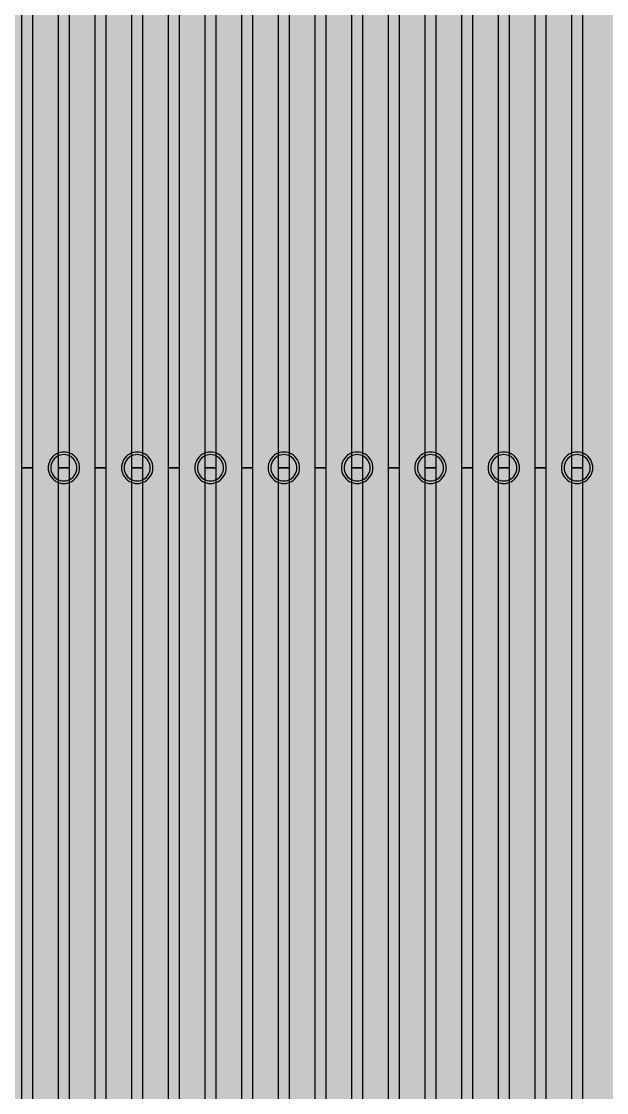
# Model space of a CAD drawing. Header units: metres. Extents: x -7231 to 10969, y -37556 to 1873.
# Drawn here: x 1283.4 to 1395.1, y -16751.3 to -16546.6 of the extents above; entities that cross this region are included whole.
import ezdxf

# ---------------------------------------------------------------- set-up
doc = ezdxf.new("R2010")
doc.units = ezdxf.units.M
for name, color, linetype in [('Metal1', 4, 'CONTINUOUS'), ('Metal2', 3, 'CONTINUOUS'), ('Polyimide', 7, 'CONTINUOUS')]:
    doc.layers.add(name, color=color, linetype=linetype)

msp = doc.modelspace()

# ---------------------------------------------------------------- hatches: boundary and pattern name
at = {"layer": 'Polyimide'}
msp.add_hatch(color=7, dxfattribs=at).paths.add_polyline_path([(4065.69, -468), (4066.67, -501.99), (4068.51, -535.99), (4071.41, -569.99), (4075.54, -603.99), (4081.04, -637.99), (4088.01, -671.99), (4096.52, -705.98), (4106.62, -739.98), (4118.33, -773.98), (4131.63, -807.98), (4146.49, -841.98), (4162.87, -875.98), (4180.68, -909.97), (4199.83, -943.97), (4220.22, -977.97), (4241.73, -1011.97), (4264.21, -1045.97), (4287.52, -1079.96), (4311.51, -1113.96), (4336.01, -1147.96), (4360.86, -1181.96), (4385.88, -1215.96), (4410.89, -1249.96), (4435.74, -1283.95), (4460.24, -1317.95), (4484.23, -1351.95), (4507.54, -1385.95), (4530.02, -1419.95), (4551.53, -1453.94), (4571.92, -1487.94), (4591.07, -1521.94), (4608.88, -1555.94), (4625.26, -1589.94), (4640.12, -1623.94), (4653.42, -1657.93), (4665.13, -1691.93), (4675.23, -1725.93), (4683.74, -1759.93), (4690.71, -1793.93), (4696.21, -1827.93), (4700.34, -1861.92), (4703.24, -1895.92), (4705.08, -1929.92), (4706.06, -1963.92), (4706.44, -1997.92), (4706.5, -2031.91), (4706.5, -4793.02), (4709.95, -4838.39), (4720.22, -4882.71), (4737.08, -4924.98), (4760.13, -4964.2), (4788.85, -4999.49), (4822.58, -5030.03), (4860.53, -5055.12), (4901.85, -5074.18), (4901.85, -5074.18), (4970.68, -5105.23), (5034.7, -5145.26), (5092.76, -5193.54), (5143.8, -5249.19), (5186.89, -5311.2), (5221.24, -5378.44), (5246.23, -5449.69), (5261.41, -5523.66), (5266.5, -5599), (5261.41, -5674.34), (5246.23, -5748.31), (5221.24, -5819.56), (5186.89, -5886.8), (5143.8, -5948.81), (5092.76, -6004.46), (5034.7, -6052.74), (4970.68, -6092.77), (4901.85, -6123.82), (4860.53, -6142.88), (4822.58, -6167.97), (4788.85, -6198.51), (4760.13, -6233.8), (4737.08, -6273.02), (4720.22, -6315.29), (4709.95, -6359.61), (4706.5, -6404.98), (4706.5, -9221.52), (4709.95, -9266.88), (4720.22, -9311.21), (4737.08, -9353.47), (4760.13, -9392.7), (4788.85, -9427.98), (4822.58, -9458.52), (4860.53, -9483.61), (4901.85, -9502.67), (4970.68, -9533.72), (5034.7, -9573.75), (5092.76, -9622.03), (5143.8, -9677.68), (5186.89, -9739.69), (5221.24, -9806.94), (5246.23, -9878.19), (5261.41, -9952.16), (5266.5, -10027.49), (5261.41, -10102.83), (5246.23, -10176.8), (5221.24, -10248.05), (5186.89, -10315.3), (5143.8, -10377.31), (5092.76, -10432.96), (5034.7, -10481.24), (4970.68, -10521.27), (4901.85, -10552.32), (4860.53, -10571.38), (4822.58, -10596.46), (4788.85, -10627), (4760.13, -10662.29), (4737.08, -10701.52), (4720.22, -10743.78), (4709.95, -10788.1), (4706.5, -10833.47), (4706.5, -13650.01), (4709.95, -13695.38), (4720.22, -13739.7), (4737.08, -13781.96), (4760.13, -13821.19), (4788.85, -13856.48), (4822.58, -13887.02), (4860.53, -13912.11), (4901.85, -13931.17), (4970.68, -13962.22), (5034.7, -14002.25), (5092.76, -14050.53), (5143.8, -14106.18), (5186.89, -14168.19), (5221.24, -14235.43), (5246.23, -14306.68), (5261.41, -14380.65), (5266.5, -14455.99), (5261.41, -14531.33), (5246.23, -14605.29), (5221.24, -14676.55), (5186.89, -14743.79), (5143.8, -14805.8), (5092.76, -14861.45), (5034.7, -14909.73), (4970.68, -14949.76), (4901.85, -14980.81), (4860.53, -14999.87), (4822.58, -15024.96), (4788.85, -15055.5), (4760.13, -15090.79), (4737.08, -15130.01), (4720.22, -15172.27), (4709.95, -15216.6), (4706.5, -15261.97), (4706.5, -15455.99), (4720.95, -15750.04), (4764.14, -16041.26), (4835.68, -16326.84), (4934.86, -16604.04), (5060.74, -16870.18), (5212.09, -17122.7), (5387.47, -17359.17), (5585.18, -17577.31), (5803.32, -17775.02), (6039.79, -17950.4), (6292.31, -18101.75), (6558.45, -18227.63), (6835.65, -18326.81), (7121.23, -18398.34), (7412.45, -18441.54), (7706.5, -18455.99), (9969.01, -18455.99), (10047.42, -18459.84), (10125.08, -18471.36), (10201.23, -18490.44), (10275.15, -18516.89), (10346.12, -18550.45), (10413.46, -18590.81), (10476.52, -18637.58), (10534.69, -18690.3), (10587.41, -18748.47), (10634.18, -18811.53), (10674.54, -18878.87), (10708.11, -18949.84), (10734.56, -19023.76), (10753.63, -19099.92), (10765.15, -19177.58), (10769.01, -19255.99), (10769.01, -20895.8), (10730.24, -20951.41), (10694.6, -21009.08), (10662.21, -21068.63), (10633.17, -21129.89), (10607.55, -21192.66), (10585.45, -21256.74), (10566.93, -21321.96), (10552.05, -21388.09), (10540.84, -21454.95), (10533.35, -21522.33), (10529.6, -21590.02), (10529.6, -21657.81), (10533.35, -21725.5), (10540.84, -21792.87), (10552.05, -21859.73), (10566.93, -21925.87), (10585.45, -21991.08), (10607.55, -22055.17), (10633.17, -22117.94), (10662.21, -22179.19), (10694.6, -22238.74), (10730.24, -22296.41), (10769.01, -22352.03), (10769.01, -32454.24), (10728.74, -32510.49), (10691.72, -32568.92), (10658.05, -32629.35), (10627.85, -32691.58), (10601.2, -32755.42), (10578.21, -32820.67), (10558.93, -32887.1), (10543.44, -32954.52), (10531.77, -33022.71), (10523.97, -33091.44), (10520.07, -33160.51), (10520.07, -33229.69), (10523.97, -33298.75), (10531.77, -33367.49), (10543.44, -33435.67), (10558.93, -33503.09), (10578.21, -33569.53), (10601.2, -33634.77), (10627.85, -33698.61), (10658.05, -33760.85), (10691.72, -33821.28), (10728.74, -33879.71), (10769.01, -33935.96), (10769.01, -36556), (10765.15, -36634.41), (10753.63, -36712.07), (10734.56, -36788.23), (10708.11, -36862.15), (10674.54, -36933.12), (10634.18, -37000.46), (10587.41, -37063.51), (10534.69, -37121.69), (10476.52, -37174.41), (10413.46, -37221.18), (10346.12, -37261.54), (10275.15, -37295.1), (10201.23, -37321.55), (10125.08, -37340.63), (10047.42, -37352.15), (9969.01, -37356), (-6231.01, -37356), (-6309.42, -37352.15), (-6387.08, -37340.63), (-6463.23, -37321.55), (-6537.15, -37295.1), (-6608.12, -37261.54), (-6675.46, -37221.18), (-6738.52, -37174.41), (-6796.69, -37121.69), (-6849.41, -37063.51), (-6896.18, -37000.46), (-6936.54, -36933.12), (-6970.11, -36862.15), (-6996.56, -36788.23), (-7015.63, -36712.07), (-7027.15, -36634.41), (-7031.01, -36556), (-7031.01, -33936), (-6990.74, -33879.75), (-6953.7, -33821.31), (-6920.03, -33760.88), (-6889.82, -33698.64), (-6863.18, -33634.8), (-6840.18, -33569.55), (-6820.9, -33503.11), (-6805.4, -33435.69), (-6793.74, -33367.49), (-6785.94, -33298.75), (-6782.03, -33229.68), (-6782.03, -33160.5), (-6785.94, -33091.43), (-6793.74, -33022.69), (-6805.4, -32954.5), (-6820.9, -32887.07), (-6840.18, -32820.63), (-6863.18, -32755.39), (-6889.82, -32691.54), (-6920.03, -32629.3), (-6953.7, -32568.87), (-6990.74, -32510.43), (-7031.01, -32454.18), (-7031.01, -22364.83), (-6990.74, -22308.58), (-6953.7, -22250.14), (-6920.03, -22189.71), (-6889.82, -22127.47), (-6863.18, -22063.62), (-6840.18, -21998.38), (-6820.9, -21931.94), (-6805.4, -21864.51), (-6793.74, -21796.32), (-6785.94, -21727.58), (-6782.03, -21658.51), (-6782.03, -21589.33), (-6785.94, -21520.26), (-6793.74, -21451.52), (-6805.4, -21383.32), (-6820.9, -21315.9), (-6840.18, -21249.46), (-6863.18, -21184.21), (-6889.82, -21120.37), (-6920.03, -21058.13), (-6953.7, -20997.7), (-6990.74, -20939.26), (-7031.01, -20883.01), (-7031.01, -19255.99), (-7027.15, -19177.58), (-7015.63, -19099.92), (-6996.56, -19023.76), (-6970.11, -18949.84), (-6936.54, -18878.87), (-6896.18, -18811.53), (-6849.41, -18748.47), (-6796.69, -18690.3), (-6738.52, -18637.58), (-6675.46, -18590.81), (-6608.12, -18550.45), (-6537.15, -18516.89), (-6463.23, -18490.44), (-6387.08, -18471.36), (-6309.42, -18459.84), (-6231.01, -18455.99), (-3968.5, -18455.99), (-3674.45, -18441.54), (-3383.23, -18398.34), (-3097.65, -18326.81), (-2820.45, -18227.63), (-2554.31, -18101.75), (-2301.79, -17950.4), (-2065.32, -17775.02), (-1847.18, -17577.31), (-1649.47, -17359.17), (-1474.09, -17122.7), (-1322.74, -16870.18), (-1196.86, -16604.04), (-1097.68, -16326.84), (-1026.14, -16041.26), (-982.95, -15750.04), (-968.5, -15455.99), (-968.5, -15261.97), (-971.95, -15216.6), (-982.22, -15172.27), (-999.08, -15130.01), (-1022.13, -15090.79), (-1050.85, -15055.5), (-1084.58, -15024.96), (-1122.53, -14999.87), (-1163.85, -14980.81), (-1232.68, -14949.76), (-1296.7, -14909.73), (-1354.76, -14861.45), (-1405.8, -14805.8), (-1448.89, -14743.79), (-1483.24, -14676.55), (-1508.23, -14605.29), (-1523.41, -14531.33), (-1528.5, -14455.99), (-1523.41, -14380.65), (-1508.23, -14306.68), (-1483.24, -14235.43), (-1448.89, -14168.19), (-1405.8, -14106.18), (-1354.76, -14050.53), (-1296.7, -14002.25), (-1232.68, -13962.22), (-1163.85, -13931.17), (-1122.53, -13912.11), (-1084.58, -13887.02), (-1050.85, -13856.48), (-1022.13, -13821.19), (-999.08, -13781.96), (-982.22, -13739.7), (-971.95, -13695.38), (-968.5, -13650.01), (-968.5, -12309.64), (-971.95, -12264.27), (-982.22, -12219.94), (-999.08, -12177.68), (-1022.13, -12138.46), (-1050.85, -12103.17), (-1084.58, -12072.63), (-1122.53, -12047.54), (-1163.85, -12028.48), (-1232.68, -11997.43), (-1296.7, -11957.4), (-1354.76, -11909.12), (-1405.8, -11853.47), (-1448.89, -11791.46), (-1483.24, -11724.22), (-1508.23, -11652.96), (-1523.41, -11579), (-1528.5, -11503.66), (-1523.41, -11428.32), (-1508.23, -11354.35), (-1483.24, -11283.1), (-1448.89, -11215.86), (-1405.8, -11153.85), (-1354.76, -11098.2), (-1296.7, -11049.92), (-1232.68, -11009.89), (-1163.85, -10978.84), (-1122.53, -10959.78), (-1084.58, -10934.69), (-1050.85, -10904.15), (-1022.13, -10868.86), (-999.08, -10829.63), (-982.22, -10787.37), (-971.95, -10743.05), (-968.5, -10697.68), (-968.5, -9357.31), (-971.95, -9311.94), (-982.22, -9267.62), (-999.08, -9225.35), (-1022.13, -9186.13), (-1050.85, -9150.84), (-1084.58, -9120.3), (-1122.53, -9095.21), (-1163.85, -9076.15), (-1163.85, -9076.15), (-1232.68, -9045.1), (-1296.7, -9005.07), (-1354.76, -8956.79), (-1405.8, -8901.14), (-1448.89, -8839.13), (-1483.24, -8771.89), (-1508.23, -8700.64), (-1523.41, -8626.67), (-1528.5, -8551.33), (-1523.41, -8475.99), (-1508.23, -8402.02), (-1483.24, -8330.77), (-1448.89, -8263.53), (-1405.8, -8201.52), (-1354.76, -8145.87), (-1296.7, -8097.59), (-1232.68, -8057.56), (-1163.85, -8026.51), (-1163.85, -8026.51), (-1122.53, -8007.45), (-1084.58, -7982.36), (-1050.85, -7951.82), (-1022.13, -7916.53), (-999.08, -7877.31), (-982.22, -7835.04), (-971.95, -7790.72), (-968.5, -7745.35), (-968.5, -6404.98), (-971.95, -6359.61), (-982.22, -6315.29), (-999.08, -6273.02), (-1022.13, -6233.8), (-1050.85, -6198.51), (-1084.58, -6167.97), (-1122.53, -6142.88), (-1163.85, -6123.82), (-1163.85, -6123.82), (-1232.68, -6092.77), (-1296.7, -6052.74), (-1354.76, -6004.46), (-1405.8, -5948.81), (-1448.89, -5886.8), (-1483.24, -5819.56), (-1508.23, -5748.31), (-1523.41, -5674.34), (-1528.5, -5599), (-1523.41, -5523.66), (-1508.23, -5449.69), (-1483.24, -5378.44), (-1448.89, -5311.2), (-1405.8, -5249.19), (-1354.76, -5193.54), (-1296.7, -5145.26), (-1232.68, -5105.23), (-1163.85, -5074.18), (-1163.85, -5074.18), (-1122.53, -5055.12), (-1084.58, -5030.03), (-1050.85, -4999.49), (-1022.13, -4964.2), (-999.08, -4924.98), (-982.22, -4882.71), (-971.95, -4838.39), (-968.5, -4793.02), (-968.5, -2031.91), (-968.44, -1997.92), (-968.06, -1963.92), (-967.05, -1929.92), (-965.18, -1895.92), (-962.22, -1861.92), (-958.01, -1827.93), (-952.41, -1793.93), (-945.31, -1759.93), (-936.64, -1725.93), (-926.35, -1691.93), (-914.43, -1657.93), (-900.88, -1623.94), (-885.74, -1589.94), (-869.05, -1555.94), (-850.91, -1521.94), (-831.4, -1487.94), (-810.63, -1453.94), (-788.72, -1419.95), (-765.82, -1385.95), (-742.07, -1351.95), (-717.63, -1317.95), (-692.67, -1283.95), (-667.36, -1249.96), (-641.88, -1215.96), (-616.39, -1181.96), (-591.08, -1147.96), (-566.12, -1113.96), (-541.68, -1079.96), (-517.93, -1045.97), (-495.03, -1011.97), (-473.12, -977.97), (-452.35, -943.97), (-432.84, -909.97), (-414.7, -875.98), (-398.01, -841.98), (-382.87, -807.98), (-369.32, -773.98), (-357.4, -739.98), (-347.11, -705.98), (-338.44, -671.99), (-331.34, -637.99), (-325.74, -603.99), (-321.53, -569.99), (-318.57, -535.99), (-316.7, -501.99), (-315.69, -468), (-315.31, -434), (-315.25, -400), (-315.25, 401), (-315.25, 451), (-315.25, 1644), (-270.25, 1644), (-270.03, 1637.13), (-269.35, 1630.29), (-268.23, 1623.52), (-266.67, 1616.82), (-264.68, 1610.25), (-262.26, 1603.82), (-259.42, 1597.56), (-256.18, 1591.5), (-252.55, 1585.67), (-248.55, 1580.08), (-244.19, 1574.77), (-239.5, 1569.75), (-234.48, 1565.06), (-229.17, 1560.7), (-223.58, 1556.7), (-217.75, 1553.07), (-211.69, 1549.83), (-205.43, 1546.99), (-199, 1544.57), (-192.43, 1542.58), (-185.73, 1541.02), (-178.96, 1539.9), (-172.12, 1539.22), (-165.25, 1539), (-158.38, 1539.22), (-151.54, 1539.9), (-144.77, 1541.02), (-138.07, 1542.58), (-131.5, 1544.57), (-125.07, 1546.99), (-118.81, 1549.83), (-112.75, 1553.07), (-106.92, 1556.7), (-101.33, 1560.7), (-96.02, 1565.06), (-91, 1569.75), (-86.31, 1574.77), (-81.95, 1580.08), (-77.95, 1585.67), (-74.32, 1591.5), (-71.08, 1597.56), (-68.24, 1603.82), (-65.82, 1610.25), (-63.83, 1616.82), (-62.27, 1623.52), (-61.15, 1630.29), (-60.47, 1637.13), (-60.25, 1644), (1853, 1644), (1853, 1573), (3815.25, 1573), (3815.46, 1579.54), (3816.11, 1586.05), (3817.17, 1592.51), (3818.66, 1598.88), (3820.56, 1605.14), (3822.86, 1611.27), (3825.56, 1617.23), (3828.65, 1623), (3832.1, 1628.56), (3835.91, 1633.88), (3840.07, 1638.93), (3844.54, 1643.71), (3849.32, 1648.18), (3854.37, 1652.34), (3859.69, 1656.15), (3865.25, 1659.6), (3871.02, 1662.69), (3876.98, 1665.39), (3883.11, 1667.69), (3889.37, 1669.59), (3895.74, 1671.08), (3902.2, 1672.14), (3908.71, 1672.79), (3915.25, 1673), (3921.79, 1672.79), (3928.3, 1672.14), (3934.76, 1671.08), (3941.13, 1669.59), (3947.39, 1667.69), (3953.52, 1665.39), (3959.48, 1662.69), (3965.25, 1659.6), (3970.81, 1656.15), (3976.13, 1652.34), (3981.18, 1648.18), (3985.96, 1643.71), (3990.43, 1638.93), (3994.59, 1633.88), (3998.4, 1628.56), (4001.85, 1623), (4004.94, 1617.23), (4007.64, 1611.27), (4009.94, 1605.14), (4011.84, 1598.88), (4013.33, 1592.51), (4014.39, 1586.05), (4015.04, 1579.54), (4015.25, 1573), (4065.25, 1573), (4065.25, 451), (4065.25, 401), (4065.25, -400), (4065.31, -434), (4065.69, -468)])

# ---------------------------------------------------------------- linework, layer by layer
at = {"layer": 'Metal1'}
for points in [[(1285.5, -2031.97), (1285.5, -16631.91), (1283.5, -16631.91), (1283.5, -2031.86)], [(1292.5, -2031.97), (1292.5, -16631.91), (1290.5, -16631.91), (1290.5, -2031.86)], [(1299.5, -2031.97), (1299.5, -16631.91), (1297.5, -16631.91), (1297.5, -2031.86)], [(1306.5, -2031.97), (1306.5, -16631.91), (1304.5, -16631.91), (1304.5, -2031.86)], [(1313.5, -2031.97), (1313.5, -16631.91), (1311.5, -16631.91), (1311.5, -2031.86)], [(1320.5, -2031.96), (1320.5, -16631.91), (1318.5, -16631.91), (1318.5, -2031.87)], [(1327.5, -2031.96), (1327.5, -16631.91), (1325.5, -16631.91), (1325.5, -2031.87)], [(1334.5, -2031.96), (1334.5, -16631.91), (1332.5, -16631.91), (1332.5, -2031.87)], [(1341.5, -2031.96), (1341.5, -16631.91), (1339.5, -16631.91), (1339.5, -2031.87)], [(1348.5, -2031.96), (1348.5, -16631.91), (1346.5, -16631.91), (1346.5, -2031.87)], [(1355.5, -2031.96), (1355.5, -16631.91), (1353.5, -16631.91), (1353.5, -2031.87)], [(1362.5, -2031.96), (1362.5, -16631.91), (1360.5, -16631.91), (1360.5, -2031.87)], [(1369.5, -2031.96), (1369.5, -16631.91), (1367.5, -16631.91), (1367.5, -2031.87)], [(1376.5, -2031.96), (1376.5, -16631.91), (1374.5, -16631.91), (1374.5, -2031.87)], [(1383.5, -2031.96), (1383.5, -16631.91), (1381.5, -16631.91), (1381.5, -2031.87)], [(1390.5, -2031.95), (1390.5, -16631.91), (1388.5, -16631.91), (1388.5, -2031.87)], [(1320.68, -17789.65), (1315.37, -17767.15), (1310.07, -17744.65), (1304.76, -17722.15), (1299.45, -17699.65), (1294.14, -17677.15), (1288.83, -17654.64), (1285.64, -17641.09), (1283.5, -17622.73), (1283.5, -16631.91), (1285.5, -16631.91), (1285.5, -17622.61), (1287.61, -17640.74), (1290.78, -17654.19), (1296.09, -17676.69), (1301.4, -17699.19), (1306.7, -17721.69), (1312.01, -17744.19), (1317.32, -17766.69), (1322.63, -17789.19)], [(1333.79, -17789.64), (1328.61, -17767.14), (1323.43, -17744.64), (1318.25, -17722.14), (1313.07, -17699.64), (1307.89, -17677.14), (1302.71, -17654.64), (1299.59, -17641.08), (1297.5, -17622.74), (1297.5, -16631.91), (1299.5, -16631.91), (1299.5, -17622.62), (1301.56, -17640.75), (1304.66, -17654.19), (1309.84, -17676.69), (1315.02, -17699.19), (1320.2, -17721.69), (1325.38, -17744.19), (1330.56, -17766.69), (1335.74, -17789.2)], [(1346.9, -17789.64), (1341.85, -17767.14), (1336.79, -17744.64), (1331.74, -17722.14), (1326.68, -17699.64), (1321.63, -17677.14), (1316.58, -17654.63), (1313.53, -17641.08), (1311.5, -17622.75), (1311.5, -16631.91), (1313.5, -16631.91), (1313.5, -17622.63), (1315.51, -17640.75), (1318.53, -17654.2), (1323.58, -17676.7), (1328.64, -17699.2), (1333.69, -17721.7), (1338.74, -17744.2), (1343.8, -17766.7), (1348.85, -17789.2)], [(1360.01, -17789.63), (1355.08, -17767.13), (1350.15, -17744.63), (1345.23, -17722.13), (1340.3, -17699.63), (1335.38, -17677.13), (1330.45, -17654.63), (1327.48, -17641.08), (1325.5, -17622.76), (1325.5, -16631.91), (1327.5, -16631.91), (1327.5, -17622.65), (1329.46, -17640.75), (1332.4, -17654.2), (1337.33, -17676.7), (1342.26, -17699.2), (1347.18, -17721.7), (1352.11, -17744.2), (1357.03, -17766.7), (1361.96, -17789.21)], [(1373.12, -17789.63), (1368.32, -17767.13), (1363.52, -17744.63), (1358.72, -17722.13), (1353.92, -17699.63), (1349.12, -17677.12), (1344.32, -17654.62), (1341.43, -17641.07), (1339.5, -17622.76), (1339.5, -16631.91), (1341.5, -16631.91), (1341.5, -17622.66), (1343.41, -17640.76), (1346.28, -17654.21), (1351.08, -17676.71), (1355.88, -17699.21), (1360.67, -17721.71), (1365.47, -17744.21), (1370.27, -17766.71), (1375.07, -17789.21)], [(1386.23, -17789.62), (1381.55, -17767.12), (1376.88, -17744.62), (1372.21, -17722.12), (1367.54, -17699.62), (1362.87, -17677.12), (1358.19, -17654.62), (1355.38, -17641.07), (1353.5, -17622.77), (1353.5, -16631.91), (1355.5, -16631.91), (1355.5, -17622.67), (1357.36, -17640.76), (1360.15, -17654.21), (1364.82, -17676.71), (1369.5, -17699.21), (1374.17, -17721.71), (1378.84, -17744.21), (1383.51, -17766.72), (1388.18, -17789.22)], [(1399.33, -17789.62), (1394.79, -17767.12), (1390.24, -17744.62), (1385.7, -17722.12), (1381.15, -17699.61), (1376.61, -17677.11), (1372.06, -17654.61), (1369.33, -17641.06), (1367.5, -17622.78), (1367.5, -16631.91), (1369.5, -16631.91), (1369.5, -17622.68), (1371.31, -17640.77), (1374.03, -17654.22), (1378.57, -17676.72), (1383.12, -17699.22), (1387.66, -17721.72), (1392.21, -17744.22), (1396.75, -17766.72), (1401.29, -17789.22)], [(1412.44, -17789.61), (1408.03, -17767.11), (1403.61, -17744.61), (1399.19, -17722.11), (1394.77, -17699.61), (1390.35, -17677.11), (1385.94, -17654.61), (1383.28, -17641.06), (1381.5, -17622.79), (1381.5, -16631.91), (1383.5, -16631.91), (1383.5, -17622.69), (1385.26, -17640.77), (1387.9, -17654.22), (1392.32, -17676.72), (1396.73, -17699.22), (1401.15, -17721.72), (1405.57, -17744.23), (1409.99, -17766.73), (1414.41, -17789.23)]]:
    msp.add_lwpolyline(points, dxfattribs=at)
for points in [[(1294.5, -16631.91), (1294.47, -16631.52), (1294.4, -16631.14), (1294.27, -16630.77), (1294.1, -16630.41), (1293.88, -16630.09), (1293.62, -16629.79), (1293.33, -16629.53), (1293, -16629.32), (1292.65, -16629.14), (1292.28, -16629.02), (1291.89, -16628.94), (1291.5, -16628.91), (1291.11, -16628.94), (1290.72, -16629.02), (1290.35, -16629.14), (1290, -16629.32), (1289.67, -16629.53), (1289.38, -16629.79), (1289.12, -16630.09), (1288.9, -16630.41), (1288.73, -16630.77), (1288.6, -16631.14), (1288.53, -16631.52), (1288.5, -16631.91), (1288.53, -16632.31), (1288.6, -16632.69), (1288.73, -16633.06), (1288.9, -16633.41), (1289.12, -16633.74), (1289.38, -16634.04), (1289.67, -16634.29), (1290, -16634.51), (1290.35, -16634.69), (1290.72, -16634.81), (1291.11, -16634.89), (1291.5, -16634.91), (1291.89, -16634.89), (1292.28, -16634.81), (1292.65, -16634.69), (1293, -16634.51), (1293.33, -16634.29), (1293.62, -16634.04), (1293.88, -16633.74), (1294.1, -16633.41), (1294.27, -16633.06), (1294.4, -16632.69), (1294.47, -16632.31), (1294.5, -16631.91)], [(1308.5, -16631.91), (1308.47, -16631.52), (1308.4, -16631.14), (1308.27, -16630.77), (1308.1, -16630.41), (1307.88, -16630.09), (1307.62, -16629.79), (1307.33, -16629.53), (1307, -16629.32), (1306.65, -16629.14), (1306.28, -16629.02), (1305.89, -16628.94), (1305.5, -16628.91), (1305.11, -16628.94), (1304.72, -16629.02), (1304.35, -16629.14), (1304, -16629.32), (1303.67, -16629.53), (1303.38, -16629.79), (1303.12, -16630.09), (1302.9, -16630.41), (1302.73, -16630.77), (1302.6, -16631.14), (1302.53, -16631.52), (1302.5, -16631.91), (1302.53, -16632.31), (1302.6, -16632.69), (1302.73, -16633.06), (1302.9, -16633.41), (1303.12, -16633.74), (1303.38, -16634.04), (1303.67, -16634.29), (1304, -16634.51), (1304.35, -16634.69), (1304.72, -16634.81), (1305.11, -16634.89), (1305.5, -16634.91), (1305.89, -16634.89), (1306.28, -16634.81), (1306.65, -16634.69), (1307, -16634.51), (1307.33, -16634.29), (1307.62, -16634.04), (1307.88, -16633.74), (1308.1, -16633.41), (1308.27, -16633.06), (1308.4, -16632.69), (1308.47, -16632.31), (1308.5, -16631.91)], [(1322.5, -16631.91), (1322.47, -16631.52), (1322.4, -16631.14), (1322.27, -16630.77), (1322.1, -16630.41), (1321.88, -16630.09), (1321.62, -16629.79), (1321.33, -16629.53), (1321, -16629.32), (1320.65, -16629.14), (1320.28, -16629.02), (1319.89, -16628.94), (1319.5, -16628.91), (1319.11, -16628.94), (1318.72, -16629.02), (1318.35, -16629.14), (1318, -16629.32), (1317.67, -16629.53), (1317.38, -16629.79), (1317.12, -16630.09), (1316.9, -16630.41), (1316.73, -16630.77), (1316.6, -16631.14), (1316.53, -16631.52), (1316.5, -16631.91), (1316.53, -16632.31), (1316.6, -16632.69), (1316.73, -16633.06), (1316.9, -16633.41), (1317.12, -16633.74), (1317.38, -16634.04), (1317.67, -16634.29), (1318, -16634.51), (1318.35, -16634.69), (1318.72, -16634.81), (1319.11, -16634.89), (1319.5, -16634.91), (1319.89, -16634.89), (1320.28, -16634.81), (1320.65, -16634.69), (1321, -16634.51), (1321.33, -16634.29), (1321.62, -16634.04), (1321.88, -16633.74), (1322.1, -16633.41), (1322.27, -16633.06), (1322.4, -16632.69), (1322.47, -16632.31), (1322.5, -16631.91)], [(1336.5, -16631.91), (1336.47, -16631.52), (1336.4, -16631.14), (1336.27, -16630.77), (1336.1, -16630.41), (1335.88, -16630.09), (1335.62, -16629.79), (1335.33, -16629.53), (1335, -16629.32), (1334.65, -16629.14), (1334.28, -16629.02), (1333.89, -16628.94), (1333.5, -16628.91), (1333.11, -16628.94), (1332.72, -16629.02), (1332.35, -16629.14), (1332, -16629.32), (1331.67, -16629.53), (1331.38, -16629.79), (1331.12, -16630.09), (1330.9, -16630.41), (1330.73, -16630.77), (1330.6, -16631.14), (1330.53, -16631.52), (1330.5, -16631.91), (1330.53, -16632.31), (1330.6, -16632.69), (1330.73, -16633.06), (1330.9, -16633.41), (1331.12, -16633.74), (1331.38, -16634.04), (1331.67, -16634.29), (1332, -16634.51), (1332.35, -16634.69), (1332.72, -16634.81), (1333.11, -16634.89), (1333.5, -16634.91), (1333.89, -16634.89), (1334.28, -16634.81), (1334.65, -16634.69), (1335, -16634.51), (1335.33, -16634.29), (1335.62, -16634.04), (1335.88, -16633.74), (1336.1, -16633.41), (1336.27, -16633.06), (1336.4, -16632.69), (1336.47, -16632.31), (1336.5, -16631.91)], [(1350.5, -16631.91), (1350.47, -16631.52), (1350.4, -16631.14), (1350.27, -16630.77), (1350.1, -16630.41), (1349.88, -16630.09), (1349.62, -16629.79), (1349.33, -16629.53), (1349, -16629.32), (1348.65, -16629.14), (1348.28, -16629.02), (1347.89, -16628.94), (1347.5, -16628.91), (1347.11, -16628.94), (1346.72, -16629.02), (1346.35, -16629.14), (1346, -16629.32), (1345.67, -16629.53), (1345.38, -16629.79), (1345.12, -16630.09), (1344.9, -16630.41), (1344.73, -16630.77), (1344.6, -16631.14), (1344.53, -16631.52), (1344.5, -16631.91), (1344.53, -16632.31), (1344.6, -16632.69), (1344.73, -16633.06), (1344.9, -16633.41), (1345.12, -16633.74), (1345.38, -16634.04), (1345.67, -16634.29), (1346, -16634.51), (1346.35, -16634.69), (1346.72, -16634.81), (1347.11, -16634.89), (1347.5, -16634.91), (1347.89, -16634.89), (1348.28, -16634.81), (1348.65, -16634.69), (1349, -16634.51), (1349.33, -16634.29), (1349.62, -16634.04), (1349.88, -16633.74), (1350.1, -16633.41), (1350.27, -16633.06), (1350.4, -16632.69), (1350.47, -16632.31), (1350.5, -16631.91)], [(1364.5, -16631.91), (1364.47, -16631.52), (1364.4, -16631.14), (1364.27, -16630.77), (1364.1, -16630.41), (1363.88, -16630.09), (1363.62, -16629.79), (1363.33, -16629.53), (1363, -16629.32), (1362.65, -16629.14), (1362.28, -16629.02), (1361.89, -16628.94), (1361.5, -16628.91), (1361.11, -16628.94), (1360.72, -16629.02), (1360.35, -16629.14), (1360, -16629.32), (1359.67, -16629.53), (1359.38, -16629.79), (1359.12, -16630.09), (1358.9, -16630.41), (1358.73, -16630.77), (1358.6, -16631.14), (1358.53, -16631.52), (1358.5, -16631.91), (1358.53, -16632.31), (1358.6, -16632.69), (1358.73, -16633.06), (1358.9, -16633.41), (1359.12, -16633.74), (1359.38, -16634.04), (1359.67, -16634.29), (1360, -16634.51), (1360.35, -16634.69), (1360.72, -16634.81), (1361.11, -16634.89), (1361.5, -16634.91), (1361.89, -16634.89), (1362.28, -16634.81), (1362.65, -16634.69), (1363, -16634.51), (1363.33, -16634.29), (1363.62, -16634.04), (1363.88, -16633.74), (1364.1, -16633.41), (1364.27, -16633.06), (1364.4, -16632.69), (1364.47, -16632.31), (1364.5, -16631.91)], [(1378.5, -16631.91), (1378.47, -16631.52), (1378.4, -16631.14), (1378.27, -16630.77), (1378.1, -16630.41), (1377.88, -16630.09), (1377.62, -16629.79), (1377.33, -16629.53), (1377, -16629.32), (1376.65, -16629.14), (1376.28, -16629.02), (1375.89, -16628.94), (1375.5, -16628.91), (1375.11, -16628.94), (1374.72, -16629.02), (1374.35, -16629.14), (1374, -16629.32), (1373.67, -16629.53), (1373.38, -16629.79), (1373.12, -16630.09), (1372.9, -16630.41), (1372.73, -16630.77), (1372.6, -16631.14), (1372.53, -16631.52), (1372.5, -16631.91), (1372.53, -16632.31), (1372.6, -16632.69), (1372.73, -16633.06), (1372.9, -16633.41), (1373.12, -16633.74), (1373.38, -16634.04), (1373.67, -16634.29), (1374, -16634.51), (1374.35, -16634.69), (1374.72, -16634.81), (1375.11, -16634.89), (1375.5, -16634.91), (1375.89, -16634.89), (1376.28, -16634.81), (1376.65, -16634.69), (1377, -16634.51), (1377.33, -16634.29), (1377.62, -16634.04), (1377.88, -16633.74), (1378.1, -16633.41), (1378.27, -16633.06), (1378.4, -16632.69), (1378.47, -16632.31), (1378.5, -16631.91)], [(1392.5, -16631.91), (1392.47, -16631.52), (1392.4, -16631.14), (1392.27, -16630.77), (1392.1, -16630.41), (1391.88, -16630.09), (1391.62, -16629.79), (1391.33, -16629.53), (1391, -16629.32), (1390.65, -16629.14), (1390.28, -16629.02), (1389.89, -16628.94), (1389.5, -16628.91), (1389.11, -16628.94), (1388.72, -16629.02), (1388.35, -16629.14), (1388, -16629.32), (1387.67, -16629.53), (1387.38, -16629.79), (1387.12, -16630.09), (1386.9, -16630.41), (1386.73, -16630.77), (1386.6, -16631.14), (1386.53, -16631.52), (1386.5, -16631.91), (1386.53, -16632.31), (1386.6, -16632.69), (1386.73, -16633.06), (1386.9, -16633.41), (1387.12, -16633.74), (1387.38, -16634.04), (1387.67, -16634.29), (1388, -16634.51), (1388.35, -16634.69), (1388.72, -16634.81), (1389.11, -16634.89), (1389.5, -16634.91), (1389.89, -16634.89), (1390.28, -16634.81), (1390.65, -16634.69), (1391, -16634.51), (1391.33, -16634.29), (1391.62, -16634.04), (1391.88, -16633.74), (1392.1, -16633.41), (1392.27, -16633.06), (1392.4, -16632.69), (1392.47, -16632.31), (1392.5, -16631.91)]]:
    msp.add_lwpolyline(points, close=True, dxfattribs=at)
at = {"layer": 'Metal2'}
for points in [[(1294.5, -16631.91), (1294.47, -16631.52), (1294.4, -16631.14), (1294.27, -16630.77), (1294.1, -16630.41), (1293.88, -16630.09), (1293.62, -16629.79), (1293.33, -16629.53), (1293, -16629.32), (1292.65, -16629.14), (1292.28, -16629.02), (1291.89, -16628.94), (1291.5, -16628.91), (1291.11, -16628.94), (1290.72, -16629.02), (1290.35, -16629.14), (1290, -16629.32), (1289.67, -16629.53), (1289.38, -16629.79), (1289.12, -16630.09), (1288.9, -16630.41), (1288.73, -16630.77), (1288.6, -16631.14), (1288.53, -16631.52), (1288.5, -16631.91), (1288.53, -16632.31), (1288.6, -16632.69), (1288.73, -16633.06), (1288.9, -16633.41), (1289.12, -16633.74), (1289.38, -16634.04), (1289.67, -16634.29), (1290, -16634.51), (1290.35, -16634.69), (1290.72, -16634.81), (1291.11, -16634.89), (1291.5, -16634.91), (1291.89, -16634.89), (1292.28, -16634.81), (1292.65, -16634.69), (1293, -16634.51), (1293.33, -16634.29), (1293.62, -16634.04), (1293.88, -16633.74), (1294.1, -16633.41), (1294.27, -16633.06), (1294.4, -16632.69), (1294.47, -16632.31), (1294.5, -16631.91)], [(1308.5, -16631.91), (1308.47, -16631.52), (1308.4, -16631.14), (1308.27, -16630.77), (1308.1, -16630.41), (1307.88, -16630.09), (1307.62, -16629.79), (1307.33, -16629.53), (1307, -16629.32), (1306.65, -16629.14), (1306.28, -16629.02), (1305.89, -16628.94), (1305.5, -16628.91), (1305.11, -16628.94), (1304.72, -16629.02), (1304.35, -16629.14), (1304, -16629.32), (1303.67, -16629.53), (1303.38, -16629.79), (1303.12, -16630.09), (1302.9, -16630.41), (1302.73, -16630.77), (1302.6, -16631.14), (1302.53, -16631.52), (1302.5, -16631.91), (1302.53, -16632.31), (1302.6, -16632.69), (1302.73, -16633.06), (1302.9, -16633.41), (1303.12, -16633.74), (1303.38, -16634.04), (1303.67, -16634.29), (1304, -16634.51), (1304.35, -16634.69), (1304.72, -16634.81), (1305.11, -16634.89), (1305.5, -16634.91), (1305.89, -16634.89), (1306.28, -16634.81), (1306.65, -16634.69), (1307, -16634.51), (1307.33, -16634.29), (1307.62, -16634.04), (1307.88, -16633.74), (1308.1, -16633.41), (1308.27, -16633.06), (1308.4, -16632.69), (1308.47, -16632.31), (1308.5, -16631.91)], [(1322.5, -16631.91), (1322.47, -16631.52), (1322.4, -16631.14), (1322.27, -16630.77), (1322.1, -16630.41), (1321.88, -16630.09), (1321.62, -16629.79), (1321.33, -16629.53), (1321, -16629.32), (1320.65, -16629.14), (1320.28, -16629.02), (1319.89, -16628.94), (1319.5, -16628.91), (1319.11, -16628.94), (1318.72, -16629.02), (1318.35, -16629.14), (1318, -16629.32), (1317.67, -16629.53), (1317.38, -16629.79), (1317.12, -16630.09), (1316.9, -16630.41), (1316.73, -16630.77), (1316.6, -16631.14), (1316.53, -16631.52), (1316.5, -16631.91), (1316.53, -16632.31), (1316.6, -16632.69), (1316.73, -16633.06), (1316.9, -16633.41), (1317.12, -16633.74), (1317.38, -16634.04), (1317.67, -16634.29), (1318, -16634.51), (1318.35, -16634.69), (1318.72, -16634.81), (1319.11, -16634.89), (1319.5, -16634.91), (1319.89, -16634.89), (1320.28, -16634.81), (1320.65, -16634.69), (1321, -16634.51), (1321.33, -16634.29), (1321.62, -16634.04), (1321.88, -16633.74), (1322.1, -16633.41), (1322.27, -16633.06), (1322.4, -16632.69), (1322.47, -16632.31), (1322.5, -16631.91)], [(1336.5, -16631.91), (1336.47, -16631.52), (1336.4, -16631.14), (1336.27, -16630.77), (1336.1, -16630.41), (1335.88, -16630.09), (1335.62, -16629.79), (1335.33, -16629.53), (1335, -16629.32), (1334.65, -16629.14), (1334.28, -16629.02), (1333.89, -16628.94), (1333.5, -16628.91), (1333.11, -16628.94), (1332.72, -16629.02), (1332.35, -16629.14), (1332, -16629.32), (1331.67, -16629.53), (1331.38, -16629.79), (1331.12, -16630.09), (1330.9, -16630.41), (1330.73, -16630.77), (1330.6, -16631.14), (1330.53, -16631.52), (1330.5, -16631.91), (1330.53, -16632.31), (1330.6, -16632.69), (1330.73, -16633.06), (1330.9, -16633.41), (1331.12, -16633.74), (1331.38, -16634.04), (1331.67, -16634.29), (1332, -16634.51), (1332.35, -16634.69), (1332.72, -16634.81), (1333.11, -16634.89), (1333.5, -16634.91), (1333.89, -16634.89), (1334.28, -16634.81), (1334.65, -16634.69), (1335, -16634.51), (1335.33, -16634.29), (1335.62, -16634.04), (1335.88, -16633.74), (1336.1, -16633.41), (1336.27, -16633.06), (1336.4, -16632.69), (1336.47, -16632.31), (1336.5, -16631.91)], [(1350.5, -16631.91), (1350.47, -16631.52), (1350.4, -16631.14), (1350.27, -16630.77), (1350.1, -16630.41), (1349.88, -16630.09), (1349.62, -16629.79), (1349.33, -16629.53), (1349, -16629.32), (1348.65, -16629.14), (1348.28, -16629.02), (1347.89, -16628.94), (1347.5, -16628.91), (1347.11, -16628.94), (1346.72, -16629.02), (1346.35, -16629.14), (1346, -16629.32), (1345.67, -16629.53), (1345.38, -16629.79), (1345.12, -16630.09), (1344.9, -16630.41), (1344.73, -16630.77), (1344.6, -16631.14), (1344.53, -16631.52), (1344.5, -16631.91), (1344.53, -16632.31), (1344.6, -16632.69), (1344.73, -16633.06), (1344.9, -16633.41), (1345.12, -16633.74), (1345.38, -16634.04), (1345.67, -16634.29), (1346, -16634.51), (1346.35, -16634.69), (1346.72, -16634.81), (1347.11, -16634.89), (1347.5, -16634.91), (1347.89, -16634.89), (1348.28, -16634.81), (1348.65, -16634.69), (1349, -16634.51), (1349.33, -16634.29), (1349.62, -16634.04), (1349.88, -16633.74), (1350.1, -16633.41), (1350.27, -16633.06), (1350.4, -16632.69), (1350.47, -16632.31), (1350.5, -16631.91)], [(1364.5, -16631.91), (1364.47, -16631.52), (1364.4, -16631.14), (1364.27, -16630.77), (1364.1, -16630.41), (1363.88, -16630.09), (1363.62, -16629.79), (1363.33, -16629.53), (1363, -16629.32), (1362.65, -16629.14), (1362.28, -16629.02), (1361.89, -16628.94), (1361.5, -16628.91), (1361.11, -16628.94), (1360.72, -16629.02), (1360.35, -16629.14), (1360, -16629.32), (1359.67, -16629.53), (1359.38, -16629.79), (1359.12, -16630.09), (1358.9, -16630.41), (1358.73, -16630.77), (1358.6, -16631.14), (1358.53, -16631.52), (1358.5, -16631.91), (1358.53, -16632.31), (1358.6, -16632.69), (1358.73, -16633.06), (1358.9, -16633.41), (1359.12, -16633.74), (1359.38, -16634.04), (1359.67, -16634.29), (1360, -16634.51), (1360.35, -16634.69), (1360.72, -16634.81), (1361.11, -16634.89), (1361.5, -16634.91), (1361.89, -16634.89), (1362.28, -16634.81), (1362.65, -16634.69), (1363, -16634.51), (1363.33, -16634.29), (1363.62, -16634.04), (1363.88, -16633.74), (1364.1, -16633.41), (1364.27, -16633.06), (1364.4, -16632.69), (1364.47, -16632.31), (1364.5, -16631.91)], [(1378.5, -16631.91), (1378.47, -16631.52), (1378.4, -16631.14), (1378.27, -16630.77), (1378.1, -16630.41), (1377.88, -16630.09), (1377.62, -16629.79), (1377.33, -16629.53), (1377, -16629.32), (1376.65, -16629.14), (1376.28, -16629.02), (1375.89, -16628.94), (1375.5, -16628.91), (1375.11, -16628.94), (1374.72, -16629.02), (1374.35, -16629.14), (1374, -16629.32), (1373.67, -16629.53), (1373.38, -16629.79), (1373.12, -16630.09), (1372.9, -16630.41), (1372.73, -16630.77), (1372.6, -16631.14), (1372.53, -16631.52), (1372.5, -16631.91), (1372.53, -16632.31), (1372.6, -16632.69), (1372.73, -16633.06), (1372.9, -16633.41), (1373.12, -16633.74), (1373.38, -16634.04), (1373.67, -16634.29), (1374, -16634.51), (1374.35, -16634.69), (1374.72, -16634.81), (1375.11, -16634.89), (1375.5, -16634.91), (1375.89, -16634.89), (1376.28, -16634.81), (1376.65, -16634.69), (1377, -16634.51), (1377.33, -16634.29), (1377.62, -16634.04), (1377.88, -16633.74), (1378.1, -16633.41), (1378.27, -16633.06), (1378.4, -16632.69), (1378.47, -16632.31), (1378.5, -16631.91)], [(1392.5, -16631.91), (1392.47, -16631.52), (1392.4, -16631.14), (1392.27, -16630.77), (1392.1, -16630.41), (1391.88, -16630.09), (1391.62, -16629.79), (1391.33, -16629.53), (1391, -16629.32), (1390.65, -16629.14), (1390.28, -16629.02), (1389.89, -16628.94), (1389.5, -16628.91), (1389.11, -16628.94), (1388.72, -16629.02), (1388.35, -16629.14), (1388, -16629.32), (1387.67, -16629.53), (1387.38, -16629.79), (1387.12, -16630.09), (1386.9, -16630.41), (1386.73, -16630.77), (1386.6, -16631.14), (1386.53, -16631.52), (1386.5, -16631.91), (1386.53, -16632.31), (1386.6, -16632.69), (1386.73, -16633.06), (1386.9, -16633.41), (1387.12, -16633.74), (1387.38, -16634.04), (1387.67, -16634.29), (1388, -16634.51), (1388.35, -16634.69), (1388.72, -16634.81), (1389.11, -16634.89), (1389.5, -16634.91), (1389.89, -16634.89), (1390.28, -16634.81), (1390.65, -16634.69), (1391, -16634.51), (1391.33, -16634.29), (1391.62, -16634.04), (1391.88, -16633.74), (1392.1, -16633.41), (1392.27, -16633.06), (1392.4, -16632.69), (1392.47, -16632.31), (1392.5, -16631.91)]]:
    msp.add_lwpolyline(points, close=True, dxfattribs=at)
for points in [[(1327.24, -17789.65), (1321.99, -17767.15), (1316.75, -17744.65), (1311.5, -17722.14), (1306.26, -17699.64), (1301.01, -17677.14), (1295.77, -17654.64), (1292.61, -17641.09), (1290.5, -17622.73), (1290.5, -16631.91), (1292.5, -16631.91), (1292.5, -17622.62), (1294.58, -17640.74), (1297.72, -17654.19), (1302.96, -17676.69), (1308.21, -17699.19), (1313.45, -17721.69), (1318.69, -17744.19), (1323.94, -17766.69), (1329.18, -17789.19)], [(1340.34, -17789.64), (1335.23, -17767.14), (1330.11, -17744.64), (1324.99, -17722.14), (1319.88, -17699.64), (1314.76, -17677.14), (1309.64, -17654.64), (1306.56, -17641.08), (1304.5, -17622.74), (1304.5, -16631.91), (1306.5, -16631.91), (1306.5, -17622.63), (1308.53, -17640.75), (1311.59, -17654.19), (1316.71, -17676.69), (1321.83, -17699.19), (1326.94, -17721.7), (1332.06, -17744.2), (1337.18, -17766.7), (1342.29, -17789.2)], [(1353.45, -17789.64), (1348.46, -17767.14), (1343.47, -17744.63), (1338.48, -17722.13), (1333.49, -17699.63), (1328.5, -17677.13), (1323.51, -17654.63), (1320.51, -17641.08), (1318.5, -17622.75), (1318.5, -16631.91), (1320.5, -16631.91), (1320.5, -17622.64), (1322.48, -17640.75), (1325.47, -17654.2), (1330.46, -17676.7), (1335.45, -17699.2), (1340.44, -17721.7), (1345.43, -17744.2), (1350.42, -17766.7), (1355.41, -17789.2)], [(1366.56, -17789.63), (1361.7, -17767.13), (1356.84, -17744.63), (1351.97, -17722.13), (1347.11, -17699.63), (1342.25, -17677.13), (1337.39, -17654.63), (1334.46, -17641.07), (1332.5, -17622.76), (1332.5, -16631.91), (1334.5, -16631.91), (1334.5, -17622.65), (1336.43, -17640.76), (1339.34, -17654.2), (1344.2, -17676.7), (1349.07, -17699.21), (1353.93, -17721.71), (1358.79, -17744.21), (1363.65, -17766.71), (1368.52, -17789.21)], [(1379.67, -17789.63), (1374.94, -17767.12), (1370.2, -17744.62), (1365.46, -17722.12), (1360.73, -17699.62), (1355.99, -17677.12), (1351.26, -17654.62), (1348.41, -17641.07), (1346.5, -17622.77), (1346.5, -16631.91), (1348.5, -16631.91), (1348.5, -17622.67), (1350.38, -17640.76), (1353.21, -17654.21), (1357.95, -17676.71), (1362.69, -17699.21), (1367.42, -17721.71), (1372.16, -17744.21), (1376.89, -17766.71), (1381.63, -17789.21)], [(1392.78, -17789.62), (1388.17, -17767.12), (1383.56, -17744.62), (1378.95, -17722.12), (1374.35, -17699.62), (1369.74, -17677.12), (1365.13, -17654.62), (1362.35, -17641.07), (1360.5, -17622.78), (1360.5, -16631.91), (1362.5, -16631.91), (1362.5, -17622.68), (1364.33, -17640.76), (1367.09, -17654.21), (1371.7, -17676.72), (1376.31, -17699.22), (1380.91, -17721.72), (1385.52, -17744.22), (1390.13, -17766.72), (1394.74, -17789.22)], [(1405.89, -17789.61), (1401.41, -17767.11), (1396.93, -17744.61), (1392.44, -17722.11), (1387.96, -17699.61), (1383.48, -17677.11), (1379, -17654.61), (1376.3, -17641.06), (1374.5, -17622.79), (1374.5, -16631.91), (1376.5, -16631.91), (1376.5, -17622.69), (1378.28, -17640.77), (1380.96, -17654.22), (1385.44, -17676.72), (1389.92, -17699.22), (1394.41, -17721.72), (1398.89, -17744.22), (1403.37, -17766.72), (1407.85, -17789.22)], [(1419, -17789.61), (1414.64, -17767.11), (1410.29, -17744.61), (1405.94, -17722.11), (1401.58, -17699.61), (1397.23, -17677.11), (1392.87, -17654.61), (1390.25, -17641.06), (1388.5, -17622.8), (1388.5, -16631.91), (1390.5, -16631.91), (1390.5, -17622.7), (1392.23, -17640.77), (1394.84, -17654.23), (1399.19, -17676.73), (1403.54, -17699.23), (1407.9, -17721.73), (1412.25, -17744.23), (1416.61, -17766.73), (1420.96, -17789.23)]]:
    msp.add_lwpolyline(points, dxfattribs=at)
at = {"layer": 'Via'}
for points in [[(1294, -16631.91), (1293.98, -16631.59), (1293.91, -16631.27), (1293.81, -16630.96), (1293.67, -16630.66), (1293.48, -16630.39), (1293.27, -16630.15), (1293.02, -16629.93), (1292.75, -16629.75), (1292.46, -16629.6), (1292.15, -16629.5), (1291.83, -16629.44), (1291.5, -16629.41), (1291.17, -16629.44), (1290.85, -16629.5), (1290.54, -16629.6), (1290.25, -16629.75), (1289.98, -16629.93), (1289.73, -16630.15), (1289.52, -16630.39), (1289.33, -16630.66), (1289.19, -16630.96), (1289.09, -16631.27), (1289.02, -16631.59), (1289, -16631.91), (1289.02, -16632.24), (1289.09, -16632.56), (1289.19, -16632.87), (1289.33, -16633.16), (1289.52, -16633.44), (1289.73, -16633.68), (1289.98, -16633.9), (1290.25, -16634.08), (1290.54, -16634.22), (1290.85, -16634.33), (1291.17, -16634.39), (1291.5, -16634.41), (1291.83, -16634.39), (1292.15, -16634.33), (1292.46, -16634.22), (1292.75, -16634.08), (1293.02, -16633.9), (1293.27, -16633.68), (1293.48, -16633.44), (1293.67, -16633.16), (1293.81, -16632.87), (1293.91, -16632.56), (1293.98, -16632.24), (1294, -16631.91)], [(1308, -16631.91), (1307.98, -16631.59), (1307.91, -16631.27), (1307.81, -16630.96), (1307.67, -16630.66), (1307.48, -16630.39), (1307.27, -16630.15), (1307.02, -16629.93), (1306.75, -16629.75), (1306.46, -16629.6), (1306.15, -16629.5), (1305.83, -16629.44), (1305.5, -16629.41), (1305.17, -16629.44), (1304.85, -16629.5), (1304.54, -16629.6), (1304.25, -16629.75), (1303.98, -16629.93), (1303.73, -16630.15), (1303.52, -16630.39), (1303.33, -16630.66), (1303.19, -16630.96), (1303.09, -16631.27), (1303.02, -16631.59), (1303, -16631.91), (1303.02, -16632.24), (1303.09, -16632.56), (1303.19, -16632.87), (1303.33, -16633.16), (1303.52, -16633.44), (1303.73, -16633.68), (1303.98, -16633.9), (1304.25, -16634.08), (1304.54, -16634.22), (1304.85, -16634.33), (1305.17, -16634.39), (1305.5, -16634.41), (1305.83, -16634.39), (1306.15, -16634.33), (1306.46, -16634.22), (1306.75, -16634.08), (1307.02, -16633.9), (1307.27, -16633.68), (1307.48, -16633.44), (1307.67, -16633.16), (1307.81, -16632.87), (1307.91, -16632.56), (1307.98, -16632.24), (1308, -16631.91)], [(1322, -16631.91), (1321.98, -16631.59), (1321.91, -16631.27), (1321.81, -16630.96), (1321.67, -16630.66), (1321.48, -16630.39), (1321.27, -16630.15), (1321.02, -16629.93), (1320.75, -16629.75), (1320.46, -16629.6), (1320.15, -16629.5), (1319.83, -16629.44), (1319.5, -16629.41), (1319.17, -16629.44), (1318.85, -16629.5), (1318.54, -16629.6), (1318.25, -16629.75), (1317.98, -16629.93), (1317.73, -16630.15), (1317.52, -16630.39), (1317.33, -16630.66), (1317.19, -16630.96), (1317.09, -16631.27), (1317.02, -16631.59), (1317, -16631.91), (1317.02, -16632.24), (1317.09, -16632.56), (1317.19, -16632.87), (1317.33, -16633.16), (1317.52, -16633.44), (1317.73, -16633.68), (1317.98, -16633.9), (1318.25, -16634.08), (1318.54, -16634.22), (1318.85, -16634.33), (1319.17, -16634.39), (1319.5, -16634.41), (1319.83, -16634.39), (1320.15, -16634.33), (1320.46, -16634.22), (1320.75, -16634.08), (1321.02, -16633.9), (1321.27, -16633.68), (1321.48, -16633.44), (1321.67, -16633.16), (1321.81, -16632.87), (1321.91, -16632.56), (1321.98, -16632.24), (1322, -16631.91)], [(1336, -16631.91), (1335.98, -16631.59), (1335.91, -16631.27), (1335.81, -16630.96), (1335.67, -16630.66), (1335.48, -16630.39), (1335.27, -16630.15), (1335.02, -16629.93), (1334.75, -16629.75), (1334.46, -16629.6), (1334.15, -16629.5), (1333.83, -16629.44), (1333.5, -16629.41), (1333.17, -16629.44), (1332.85, -16629.5), (1332.54, -16629.6), (1332.25, -16629.75), (1331.98, -16629.93), (1331.73, -16630.15), (1331.52, -16630.39), (1331.33, -16630.66), (1331.19, -16630.96), (1331.09, -16631.27), (1331.02, -16631.59), (1331, -16631.91), (1331.02, -16632.24), (1331.09, -16632.56), (1331.19, -16632.87), (1331.33, -16633.16), (1331.52, -16633.44), (1331.73, -16633.68), (1331.98, -16633.9), (1332.25, -16634.08), (1332.54, -16634.22), (1332.85, -16634.33), (1333.17, -16634.39), (1333.5, -16634.41), (1333.83, -16634.39), (1334.15, -16634.33), (1334.46, -16634.22), (1334.75, -16634.08), (1335.02, -16633.9), (1335.27, -16633.68), (1335.48, -16633.44), (1335.67, -16633.16), (1335.81, -16632.87), (1335.91, -16632.56), (1335.98, -16632.24), (1336, -16631.91)], [(1350, -16631.91), (1349.98, -16631.59), (1349.91, -16631.27), (1349.81, -16630.96), (1349.67, -16630.66), (1349.48, -16630.39), (1349.27, -16630.15), (1349.02, -16629.93), (1348.75, -16629.75), (1348.46, -16629.6), (1348.15, -16629.5), (1347.83, -16629.44), (1347.5, -16629.41), (1347.17, -16629.44), (1346.85, -16629.5), (1346.54, -16629.6), (1346.25, -16629.75), (1345.98, -16629.93), (1345.73, -16630.15), (1345.52, -16630.39), (1345.33, -16630.66), (1345.19, -16630.96), (1345.09, -16631.27), (1345.02, -16631.59), (1345, -16631.91), (1345.02, -16632.24), (1345.09, -16632.56), (1345.19, -16632.87), (1345.33, -16633.16), (1345.52, -16633.44), (1345.73, -16633.68), (1345.98, -16633.9), (1346.25, -16634.08), (1346.54, -16634.22), (1346.85, -16634.33), (1347.17, -16634.39), (1347.5, -16634.41), (1347.83, -16634.39), (1348.15, -16634.33), (1348.46, -16634.22), (1348.75, -16634.08), (1349.02, -16633.9), (1349.27, -16633.68), (1349.48, -16633.44), (1349.67, -16633.16), (1349.81, -16632.87), (1349.91, -16632.56), (1349.98, -16632.24), (1350, -16631.91)], [(1364, -16631.91), (1363.98, -16631.59), (1363.91, -16631.27), (1363.81, -16630.96), (1363.67, -16630.66), (1363.48, -16630.39), (1363.27, -16630.15), (1363.02, -16629.93), (1362.75, -16629.75), (1362.46, -16629.6), (1362.15, -16629.5), (1361.83, -16629.44), (1361.5, -16629.41), (1361.17, -16629.44), (1360.85, -16629.5), (1360.54, -16629.6), (1360.25, -16629.75), (1359.98, -16629.93), (1359.73, -16630.15), (1359.52, -16630.39), (1359.33, -16630.66), (1359.19, -16630.96), (1359.09, -16631.27), (1359.02, -16631.59), (1359, -16631.91), (1359.02, -16632.24), (1359.09, -16632.56), (1359.19, -16632.87), (1359.33, -16633.16), (1359.52, -16633.44), (1359.73, -16633.68), (1359.98, -16633.9), (1360.25, -16634.08), (1360.54, -16634.22), (1360.85, -16634.33), (1361.17, -16634.39), (1361.5, -16634.41), (1361.83, -16634.39), (1362.15, -16634.33), (1362.46, -16634.22), (1362.75, -16634.08), (1363.02, -16633.9), (1363.27, -16633.68), (1363.48, -16633.44), (1363.67, -16633.16), (1363.81, -16632.87), (1363.91, -16632.56), (1363.98, -16632.24), (1364, -16631.91)], [(1378, -16631.91), (1377.98, -16631.59), (1377.91, -16631.27), (1377.81, -16630.96), (1377.67, -16630.66), (1377.48, -16630.39), (1377.27, -16630.15), (1377.02, -16629.93), (1376.75, -16629.75), (1376.46, -16629.6), (1376.15, -16629.5), (1375.83, -16629.44), (1375.5, -16629.41), (1375.17, -16629.44), (1374.85, -16629.5), (1374.54, -16629.6), (1374.25, -16629.75), (1373.98, -16629.93), (1373.73, -16630.15), (1373.52, -16630.39), (1373.33, -16630.66), (1373.19, -16630.96), (1373.09, -16631.27), (1373.02, -16631.59), (1373, -16631.91), (1373.02, -16632.24), (1373.09, -16632.56), (1373.19, -16632.87), (1373.33, -16633.16), (1373.52, -16633.44), (1373.73, -16633.68), (1373.98, -16633.9), (1374.25, -16634.08), (1374.54, -16634.22), (1374.85, -16634.33), (1375.17, -16634.39), (1375.5, -16634.41), (1375.83, -16634.39), (1376.15, -16634.33), (1376.46, -16634.22), (1376.75, -16634.08), (1377.02, -16633.9), (1377.27, -16633.68), (1377.48, -16633.44), (1377.67, -16633.16), (1377.81, -16632.87), (1377.91, -16632.56), (1377.98, -16632.24), (1378, -16631.91)], [(1392, -16631.91), (1391.98, -16631.59), (1391.91, -16631.27), (1391.81, -16630.96), (1391.67, -16630.66), (1391.48, -16630.39), (1391.27, -16630.15), (1391.02, -16629.93), (1390.75, -16629.75), (1390.46, -16629.6), (1390.15, -16629.5), (1389.83, -16629.44), (1389.5, -16629.41), (1389.17, -16629.44), (1388.85, -16629.5), (1388.54, -16629.6), (1388.25, -16629.75), (1387.98, -16629.93), (1387.73, -16630.15), (1387.52, -16630.39), (1387.33, -16630.66), (1387.19, -16630.96), (1387.09, -16631.27), (1387.02, -16631.59), (1387, -16631.91), (1387.02, -16632.24), (1387.09, -16632.56), (1387.19, -16632.87), (1387.33, -16633.16), (1387.52, -16633.44), (1387.73, -16633.68), (1387.98, -16633.9), (1388.25, -16634.08), (1388.54, -16634.22), (1388.85, -16634.33), (1389.17, -16634.39), (1389.5, -16634.41), (1389.83, -16634.39), (1390.15, -16634.33), (1390.46, -16634.22), (1390.75, -16634.08), (1391.02, -16633.9), (1391.27, -16633.68), (1391.48, -16633.44), (1391.67, -16633.16), (1391.81, -16632.87), (1391.91, -16632.56), (1391.98, -16632.24), (1392, -16631.91)]]:
    msp.add_lwpolyline(points, close=True, dxfattribs=at)

doc.saveas('drawing.dxf')
